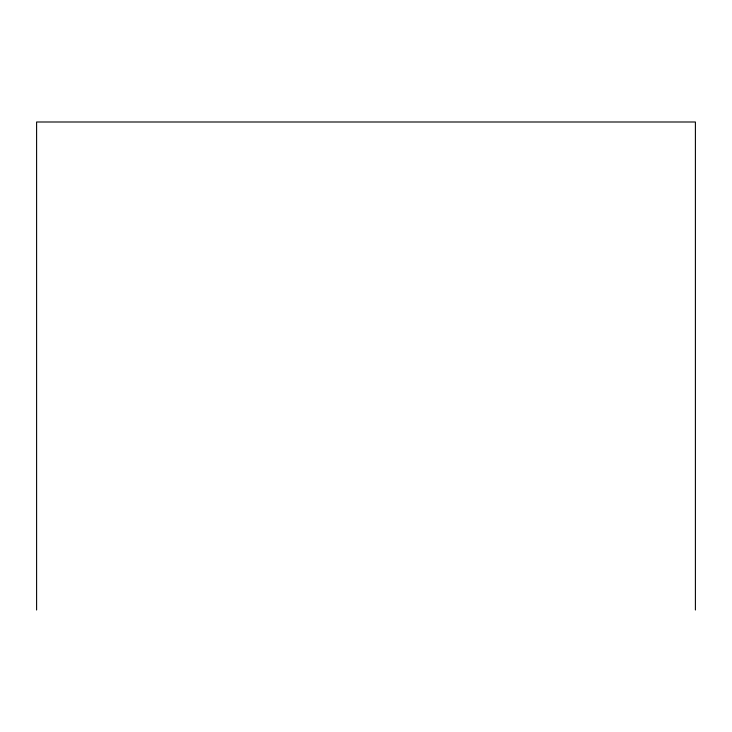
<?xml version="1.0" encoding="UTF-8"?>
<svg xmlns="http://www.w3.org/2000/svg" width="732" height="732" viewBox="0 0 732 732"><rect width="100%" height="100%" fill="white"/><g stroke="black" fill="none" stroke-linecap="round" stroke-linejoin="round"><path stroke-width="1.1" d="M695.4 610.003L695.4 121.997L36.6 121.997L36.6 610.003"/></g></svg>
